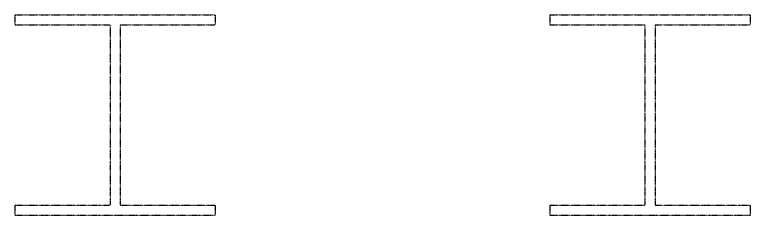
# Model space of a CAD drawing. Header units: millimetres. Extents: x -1732 to 458256, y -4349 to 130988.
# Drawn here: x 72940 to 74040, y 94583 to 94883 of the extents above; entities that cross this region are included whole.
import ezdxf

# ---------------------------------------------------------------- set-up
doc = ezdxf.new("R2010")
doc.units = ezdxf.units.MM
doc.header["$LTSCALE"] = 0.01
doc.header["$MEASUREMENT"] = 0
doc.linetypes.add('PHANTOM2', pattern=[31.75, 15.875, -3.175, 3.175, -3.175, 3.175, -3.175])
doc.layers.add('S-E-ACI', color=251, linetype='PHANTOM2')

msp = doc.modelspace()

# ---------------------------------------------------------------- linework, layer by layer
at = {"layer": 'S-E-ACI'}
for p, q in [((72939.80003, 94883.10112), (72939.80003, 94868.09581)), ((72939.80003, 94883.10112), (73239.76895, 94883.10112)), ((73239.76895, 94883.10112), (73239.76895, 94868.09581)), ((73739.78116, 94883.10112), (74039.75008, 94883.10112)), ((73739.78116, 94883.10112), (73739.78116, 94868.09581)), ((74039.75008, 94883.10112), (74039.75008, 94868.09581)), ((72939.80003, 94868.09581), (73082.30013, 94868.09581)), ((73082.30013, 94868.09581), (73082.30013, 94598.10093)), ((73097.30543, 94868.09581), (73239.76895, 94868.09581)), ((73097.30543, 94868.09581), (73097.30543, 94598.10093)), ((73739.78116, 94868.09581), (73882.28126, 94868.09581)), ((73882.28126, 94868.09581), (73882.28126, 94598.10093)), ((73897.28656, 94868.09581), (74039.75008, 94868.09581)), ((73897.28656, 94868.09581), (73897.28656, 94598.10093)), ((72939.80003, 94598.10093), (72939.80003, 94583.09562)), ((72939.80003, 94598.10093), (73082.30013, 94598.10093)), ((73097.30543, 94598.10093), (73239.76895, 94598.10093)), ((73239.76895, 94598.10093), (73239.76895, 94583.09562)), ((73739.78116, 94598.10093), (73739.78116, 94583.09562)), ((73739.78116, 94598.10093), (73882.28126, 94598.10093)), ((73897.28656, 94598.10093), (74039.75008, 94598.10093)), ((74039.75008, 94598.10093), (74039.75008, 94583.09562)), ((72939.80003, 94583.09562), (73239.76895, 94583.09562)), ((73739.78116, 94583.09562), (74039.75008, 94583.09562))]:
    msp.add_line(p, q, dxfattribs=at)

doc.saveas('drawing.dxf')
